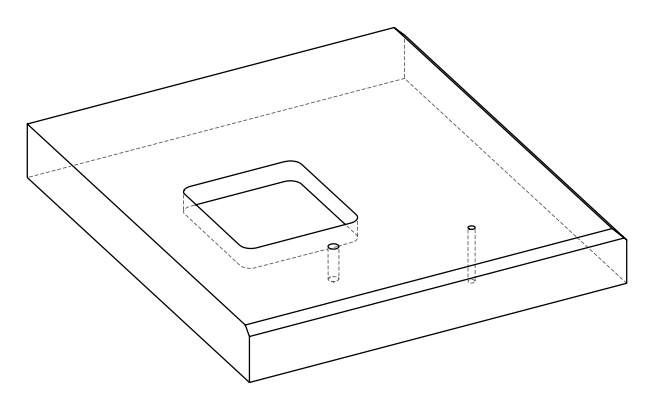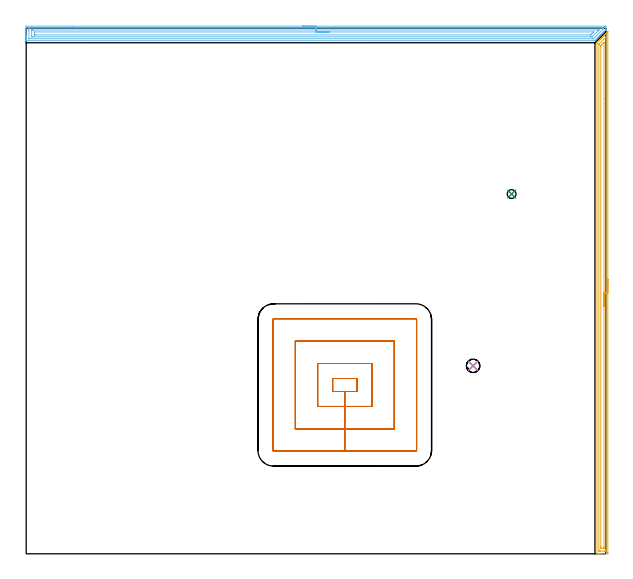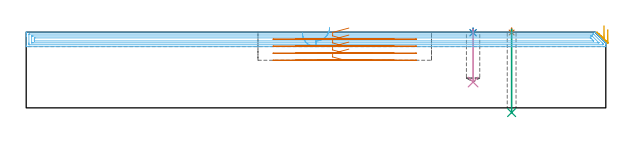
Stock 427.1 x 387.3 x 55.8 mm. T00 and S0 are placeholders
(PLAN: 7 operations, 4 tool changes, 31.6 min)
(1 SPOT_DRILL | STEP1HOLE | NXT0321_9005460120000 | 0.03 min | 1 mm3)
(2 SPOT_DRILL_1 | STEP1POCKET | NXT0321_9005460120000 | 0.03 min | 1 mm3)
(3 DRILL_THROUGH_HOLE_INTO_CENTER | STEP1HOLE | UGT0301_460 | 0.25 min | 1828 mm3)
(4 DRILL_BLIND_HOLE_INTO_CENTER | STEP1POCKET | UGT0301_494 | 0.16 min | 2666 mm3)
(5 AREA_MILL | FG_CHAMFER_SURFACE | UGT0205_001 | 9.36 min | 12376 mm3)
(6 AREA_MILL_1 | FG_CHAMFER_SURFACE_1 | UGT0205_001 | 13.83 min | 24191 mm3)
(7 MILL_RECTANGULAR_POCKET | POCKET_RECTANGULAR_STRAIGHT | UGT0201_105 | Follow Part, ap 5.5, ae 75% | 7.92 min | 314345 mm3)
(TOOL NXT0321_9005460120000 | NC Spot Drill, 142deg, 12mm, Carbide, Uncoated | D12 PA142 FL30 Z2)
(TOOL UGT0301_460 | Carbide Drill 6.5 mm | D6.5 PA118 FL63 Z2)
(TOOL UGT0301_494 | Carbide Drill 9.9 mm | D9.9 PA118 FL87 Z2)
(TOOL UGT0205_001 | Chamfer Mill 20 x 3 x 45 deg. | D20 FL50 Z2)
(TOOL UGT0201_105 | End Mill 22 mm | D22 FL25 Z2)
(OP 1 SPOT_DRILL)
G17 G21 G94 G90
T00 M6
G54
G17 G0 G90 X357.7 Y265.1 S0 M3
G43 Z65.8 H0
G94 G81 G98 Z55.52 F250. R58.8
G80
M5
M2
(OP 2 SPOT_DRILL_1)
G17 G21 G94 G90
T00 M6
G54
G17 G0 G90 X329.3 Y138.5 S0 M3
G43 Z65.8 H0
G94 G81 G98 Z55.374 F250. R58.8
G80
M5
M2
(OP 3 DRILL_THROUGH_HOLE_INTO_CENTER)
G17 G21 G94 G90
T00 M6
G54
G17 G0 G90 X357.7 Y265.1 S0 M3
G43 Z65.8 H0
G94 G73 G98 Z-3.453 F250. Q5.925 R57.8
G80
M5
M2
(OP 4 DRILL_BLIND_HOLE_INTO_CENTER)
G17 G21 G94 G90
T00 M6
G54
G17 G0 G90 X329.3 Y138.5 S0 M3
G43 Z65.8 H0
G94 G81 G98 Z19. F250. R57.8
G80
M5
M2
(OP 5 AREA_MILL)
G17 G21 G94 G90
T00 M6
G54
G17 G0 G90 X428.6 Y202.3 S1061 M3
G43 Z65.8 H0
Z57.8
G94 G1 Y202.262 Z56.928 F250.
Y202.148 Z56.064
Y201.959 Z55.212
Y201.697 Z54.38
Y201.363 Z53.574
Y200.96 Z52.8
Y200.492 Z52.064
Y199.96 Z51.372
Y199.371 Z50.729
Y198.728 Z50.14
Y198.036 Z49.608
Y197.3 Z49.14
Y196.526 Z48.737
Y195.72 Z48.403
Y194.888 Z48.141
Y194.037 Z47.952
Y193.172 Z47.838
Y192.3 Z47.8
Y1.04
X428.599 Y0.622 Z47.801
X428.595 Y0.152 Z47.803
X428.592 Y0.009 Z47.806
X428.131 Y0. Z48.266
X423.717 Z52.677
X423.18 Z53.217
X422.835 Z53.562
X422.297 Z54.099
X421.952 Z54.443
X421.261 Z55.138
X420.967 Z55.432
X420.611 Z55.78
X420.603 Y0.007 Z55.788
X420.6 Y0.175 Z55.8
Y376.389
X420.596 Y376.588 Z55.796
X420.615 Y376.618 Z55.779
X420.829 Y376.83 Z55.57
X420.903 Y376.903 Z55.497
X421.51 Y377.512 Z54.886
X421.723 Y377.723 Z54.677
X421.754 Y377.754 Z54.646
X422.393 Y378.395 Z54.003
X422.606 Y378.606 Z53.794
X423.276 Y379.278 Z53.121
X423.457 Y379.457 Z52.943
X423.51 Y379.51 Z52.89
X424.159 Y380.16 Z52.238
X424.309 Y380.309 Z52.091
X424.404 Y380.404 Z51.996
X424.599 Y380.6 Z51.799
X424.701 Y380.702 Z51.697
X425.041 Y381.043 Z51.356
X425.161 Y381.161 Z51.239
X425.297 Y381.298 Z51.102
X425.483 Y381.484 Z50.915
X425.594 Y381.596 Z50.803
X426.191 Y382.191 Z50.209
X426.365 Y382.367 Z50.032
X427.084 Y383.085 Z49.315
X427.248 Y383.25 Z49.149
X427.978 Y383.978 Z48.421
X428.131 Y384.133 Z48.266
X428.572 Y384.572 Z47.828
X428.578 Y384.578 Z47.822
X428.597 Y384.592 Z47.801
X428.6 Y384.578 Z47.8
Y384.574
Y192.3
X427.186 Z49.214
Y3.366
X427.184 Y2.474 Z49.216
X427.183 Y2.409 Z49.217
X427.166 Y2.01 Z49.234
X426.767 Y2.003 Z49.633
X426.365 Y2.001 Z50.035
X425.886 Y2. Z50.514
X423.238 Z53.162
X422.835 Y2.001 Z53.565
X422.352 Y2.003 Z54.048
X422.124 Y2.01 Z54.276
X422.021 Y2.027 Z54.379
X422.015 Y2.345 Z54.385
Y2.409
Y375.042
X422.019 Y375.457 Z54.381
X422.021 Y375.556 Z54.379
X422.075 Y375.616 Z54.325
X422.17 Y375.716 Z54.23
X422.386 Y375.936 Z54.014
X427.147 Y380.696 Z49.253
X427.162 Y380.709 Z49.238
X427.178 Y380.719 Z49.222
X427.179 Z49.221
X427.181 Y380.698 Z49.219
X427.185 Y380.468 Z49.215
X427.186 Y380.404 Z49.214
Y192.3
X425.772 Z50.628
X425.771 Y4.798 Z50.629
X425.769 Y4.196 Z50.631
X425.766 Y4.051 Z50.634
X425.765 Y4.021 Z50.635
X425.74 Y4.01 Z50.661
X425.673 Y4.004 Z50.727
X425.483 Y4.001 Z50.917
X423.717 Z52.683
X423.524 Y4.003 Z52.876
X423.469 Y4.006 Z52.931
X423.439 Y4.01 Z52.961
X423.435 Y4.023 Z52.965
X423.432 Y4.099 Z52.968
X423.43 Y4.196 Z52.97
X423.429 Y4.488 Z52.971
X423.428 Y5.09 Z52.972
X423.429 Y373.547 Z52.971
X423.432 Y374.149 Z52.968
X423.435 Y374.434 Z52.965
X423.439 Y374.528 Z52.961
X423.499 Y374.591 Z52.901
X423.717 Y374.817 Z52.683
X425.605 Y376.706 Z50.795
X425.73 Y376.83 Z50.67
X425.746 Y376.842 Z50.654
X425.759 Y376.851 Z50.641
X425.764 Y376.83 Z50.636
X425.769 Y376.647 Z50.631
X425.771 Y376.538 Z50.629
X425.772 Y335.537 Z50.628
Y192.3
Y191.428 Z50.667
Y190.564 Z50.78
Y189.712 Z50.969
Y188.88 Z51.232
Y188.074 Z51.565
Y187.3 Z51.968
Y186.564 Z52.437
Y185.872 Z52.968
Y185.229 Z53.557
Y184.64 Z54.201
Y184.109 Z54.893
Y183.64 Z55.628
Y183.237 Z56.402
Y182.903 Z57.208
Y182.641 Z58.04
Y182.452 Z58.892
Y182.338 Z59.757
Y182.3 Z60.628
G0 Z65.8
M5
M2
(OP 6 AREA_MILL_1)
G17 G21 G94 G90
T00 M6
G54
G17 G0 G90 X203.55 Y388.8 S1061 M3
G43 Z65.8 H0
Z55.1
G94 G1 X203.588 Z54.228 F250.
X203.702 Z53.364
X203.891 Z52.512
X204.153 Z51.68
X204.487 Z50.874
X204.89 Z50.1
X205.359 Z49.364
X205.89 Z48.672
X206.479 Z48.029
X207.122 Z47.44
X207.814 Z46.908
X208.55 Z46.44
X209.324 Z46.037
X210.13 Z45.703
X210.962 Z45.441
X211.814 Z45.252
X212.678 Z45.138
X213.55 Z45.1
X426.489
X426.69 Y388.798 Z45.102
X427.098 Y388.791 Z45.105
X427.1 Y388.637 Z45.26
Y387.428 Z46.467
Y386.498 Z47.401
X427.098 Y386.102 Z47.797
Y386.1 Z47.799
X427.085 Y386.085 Z47.814
X427.048 Y386.047 Z47.852
X426.662 Y385.66 Z48.237
X426.136 Y385.136 Z48.763
X425.894 Y384.893 Z49.004
X425.777 Y384.776 Z49.121
X425.597 Y384.596 Z49.303
X425.436 Y384.436 Z49.464
X425.335 Y384.334 Z49.564
X425.299 Y384.298 Z49.6
X424.893 Y383.892 Z50.006
X424.704 Y383.703 Z50.196
X424.577 Y383.577 Z50.323
X424.451 Y383.45 Z50.447
X424.406 Y383.405 Z50.493
X423.719 Y382.718 Z51.181
X423.567 Y382.566 Z51.331
X423.513 Y382.512 Z51.386
X422.86 Y381.86 Z52.04
X422.684 Y381.682 Z52.215
X422.001 Y381.001 Z52.899
X421.8 Y380.798 Z53.098
X421.142 Y380.142 Z53.758
X420.916 Y379.914 Z53.982
X420.284 Y379.284 Z54.616
X420.24 Y379.239 Z54.66
X420.032 Y379.03 Z54.866
X419.425 Y378.425 Z55.475
X419.347 Y378.346 Z55.553
X419.118 Y378.122 Z55.772
X419.095 Y378.104 Z55.789
X418.9 Y378.1 Z55.8
X0.164
X0.008 Y378.103 Z55.788
X0. Y378.117 Z55.774
Y378.459 Z55.44
Y378.821 Z55.078
Y379.472 Z54.423
Y380.681 Z53.216
Y381.24 Z52.654
Y388.312 Z45.585
X0.003 Y388.595 Z45.303
X0.01 Y388.792 Z45.106
X0.21 Y388.799 Z45.099
X33.882 Y388.8 Z45.1
X213.55
Y387.386 Z46.514
X424.704 Y387.385 Z46.515
X424.748 Y387.384 Z46.516
X425.09 Y387.373 Z46.527
X425.093 Y387.268 Z46.632
X425.096 Y387.04 Z46.86
X425.085 Y386.544 Z47.356
X424.898 Y386.352 Z47.548
X424.704 Y386.154 Z47.746
X418.237 Y379.687 Z54.213
X418.139 Y379.591 Z54.309
X418.076 Y379.534 Z54.366
X418.06 Y379.522 Z54.378
X418.038 Y379.519 Z54.381
X417.986 Y379.517 Z54.383
X417.561 Y379.514 Z54.386
X417.518
X2.396 Y379.515 Z54.385
X2.352 Y379.516 Z54.384
X2.01 Y379.527 Z54.373
X2.007 Y379.632 Z54.268
X2.001 Y379.863 Z54.037
X2. Y386.053 Z47.847
Y386.544 Z47.356
X2.001 Y386.935 Z46.965
X2.008 Y387.329 Z46.571
X2.01 Y387.376 Z46.524
X2.027 Y387.379 Z46.521
X2.078 Y387.382 Z46.518
X2.184 Y387.385 Z46.515
X2.396 Y387.386 Z46.514
X213.55
Y385.972 Z47.928
X421.132 Y385.971 Z47.929
X421.712
X421.832 Y385.969 Z47.931
X422.025 Y385.965 Z47.935
X422.048 Y385.957 Z47.943
X422.039 Y385.944 Z47.956
X422.025 Y385.926 Z47.974
X417.34 Y381.24 Z52.66
X417.115 Y381.019 Z52.881
X417.048 Y380.957 Z52.943
X417.023 Y380.935 Z52.965
X416.978 Y380.933 Z52.967
X416.668 Y380.93 Z52.97
X416.09 Y380.929 Z52.971
X415.775 Y380.928 Z52.972
X5.075 Y380.929 Z52.971
X4.495 Y380.93 Z52.97
X4.182 Y380.933 Z52.967
X4.079 Y380.935 Z52.965
X4.01 Y380.945 Z52.955
X4.006 Y381.06 Z52.84
X4.002 Y381.24 Z52.66
X4. Y381.42 Z52.48
X4.001 Y385.84 Z48.06
X4.004 Y385.9 Z48.
X4.01 Y385.947 Z47.953
X4.014 Y385.965 Z47.935
X4.026 Y385.966 Z47.934
X4.182 Y385.969 Z47.931
X4.761 Y385.971 Z47.929
X5.075 Y385.972 Z47.928
X213.55
Y384.557 Z49.343
X417.782
X418.074 Y384.554 Z49.346
X418.168 Y384.552 Z49.348
X418.19 Y384.55 Z49.35
X418.18 Y384.537 Z49.363
X418.148 Y384.501 Z49.399
X418.066 Y384.415 Z49.485
X417.996 Y384.345 Z49.555
X416.668 Y383.017 Z50.883
X416.218 Y382.569 Z51.331
X416.067 Y382.423 Z51.477
X416.011 Y382.371 Z51.529
X415.981 Y382.35 Z51.55
X415.943 Y382.348 Z51.552
X415.775 Y382.345 Z51.555
X415.554 Y382.343 Z51.557
X6.639
X6.112 Y382.344 Z51.556
X6.058 Y382.346 Z51.554
X6.021 Y382.349 Z51.551
X6.01 Y382.353 Z51.547
X6.008 Y382.374 Z51.526
X6.003 Y382.575 Z51.325
X6. Y382.976 Z50.924
Y383.86 Z50.04
Y383.892 Z50.008
X6.004 Y384.318 Z49.582
X6.009 Y384.53 Z49.37
X6.01 Y384.551 Z49.349
X6.034 Y384.553 Z49.347
X6.093 Y384.555 Z49.345
X6.189 Y384.557 Z49.343
X213.55
X214.422 Z49.381
X215.287 Z49.495
X216.138 Z49.683
X216.97 Z49.946
X217.776 Z50.28
X218.55 Z50.682
X219.286 Z51.151
X219.978 Z51.682
X220.621 Z52.272
X221.21 Z52.915
X221.742 Z53.607
X222.21 Z54.343
X222.613 Z55.117
X222.947 Z55.922
X223.209 Z56.754
X223.398 Z57.606
X223.512 Z58.471
X223.55 Z59.343
G0 Z65.8
M5
M2
(OP 7 MILL_RECTANGULAR_POCKET)
G17 G21 G94 G90
T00 M6
G54
G17 G0 G90 X237.759 Y129.2 S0 M3
G43 Z65.8 H0
Z58.8
G94 G1 X225.8 Z55.595 F250.
Y119.6 Z53.023
X234.75 Z50.625
X243.7 F500.
Y129.2
X225.8
Y119.6
X234.75
Y108.6
X254.7
Y140.2
X214.8
Y108.6
X234.75
Y92.1
X271.2
Y156.7
X198.3
Y92.1
X234.75
Y75.6
X287.1
G3 X287.7 Y76.2 R0.6
G1 Y172.6
G3 X287.1 Y173.2 R0.6
G1 X182.4
G3 X181.8 Y172.6 R0.6
G1 Y76.2
G3 X182.4 Y75.6 R0.6
G1 X234.75
X235.75
G0 X237.759 Y129.2 Z53.625
G1 X225.8 Z50.42 F250.
Y119.6 Z47.848
X234.75 Z45.45
X243.7 F500.
Y129.2
X225.8
Y119.6
X234.75
Y108.6
X254.7
Y140.2
X214.8
Y108.6
X234.75
Y92.1
X271.2
Y156.7
X198.3
Y92.1
X234.75
Y75.6
X287.1
G3 X287.7 Y76.2 R0.6
G1 Y172.6
G3 X287.1 Y173.2 R0.6
G1 X182.4
G3 X181.8 Y172.6 R0.6
G1 Y76.2
G3 X182.4 Y75.6 R0.6
G1 X234.75
X235.75
G0 X237.759 Y129.2 Z48.45
G1 X225.8 Z45.245 F250.
Y119.6 Z42.673
X234.75 Z40.275
X243.7 F500.
Y129.2
X225.8
Y119.6
X234.75
Y108.6
X254.7
Y140.2
X214.8
Y108.6
X234.75
Y92.1
X271.2
Y156.7
X198.3
Y92.1
X234.75
Y75.6
X287.1
G3 X287.7 Y76.2 R0.6
G1 Y172.6
G3 X287.1 Y173.2 R0.6
G1 X182.4
G3 X181.8 Y172.6 R0.6
G1 Y76.2
G3 X182.4 Y75.6 R0.6
G1 X234.75
X235.75
G0 X237.759 Y129.2 Z43.275
G1 X225.8 Z40.07 F250.
Y119.6 Z37.498
X234.75 Z35.1
X243.7 F500.
Y129.2
X225.8
Y119.6
X234.75
Y108.6
X254.7
Y140.2
X214.8
Y108.6
X234.75
Y92.1
X271.2
Y156.7
X198.3
Y92.1
X234.75
Y75.6
X287.1
G3 X287.7 Y76.2 R0.6
G1 Y172.6
G3 X287.1 Y173.2 R0.6
G1 X182.4
G3 X181.8 Y172.6 R0.6
G1 Y76.2
G3 X182.4 Y75.6 R0.6
G1 X234.75
X235.75
G0 Z65.8
M5
M2
